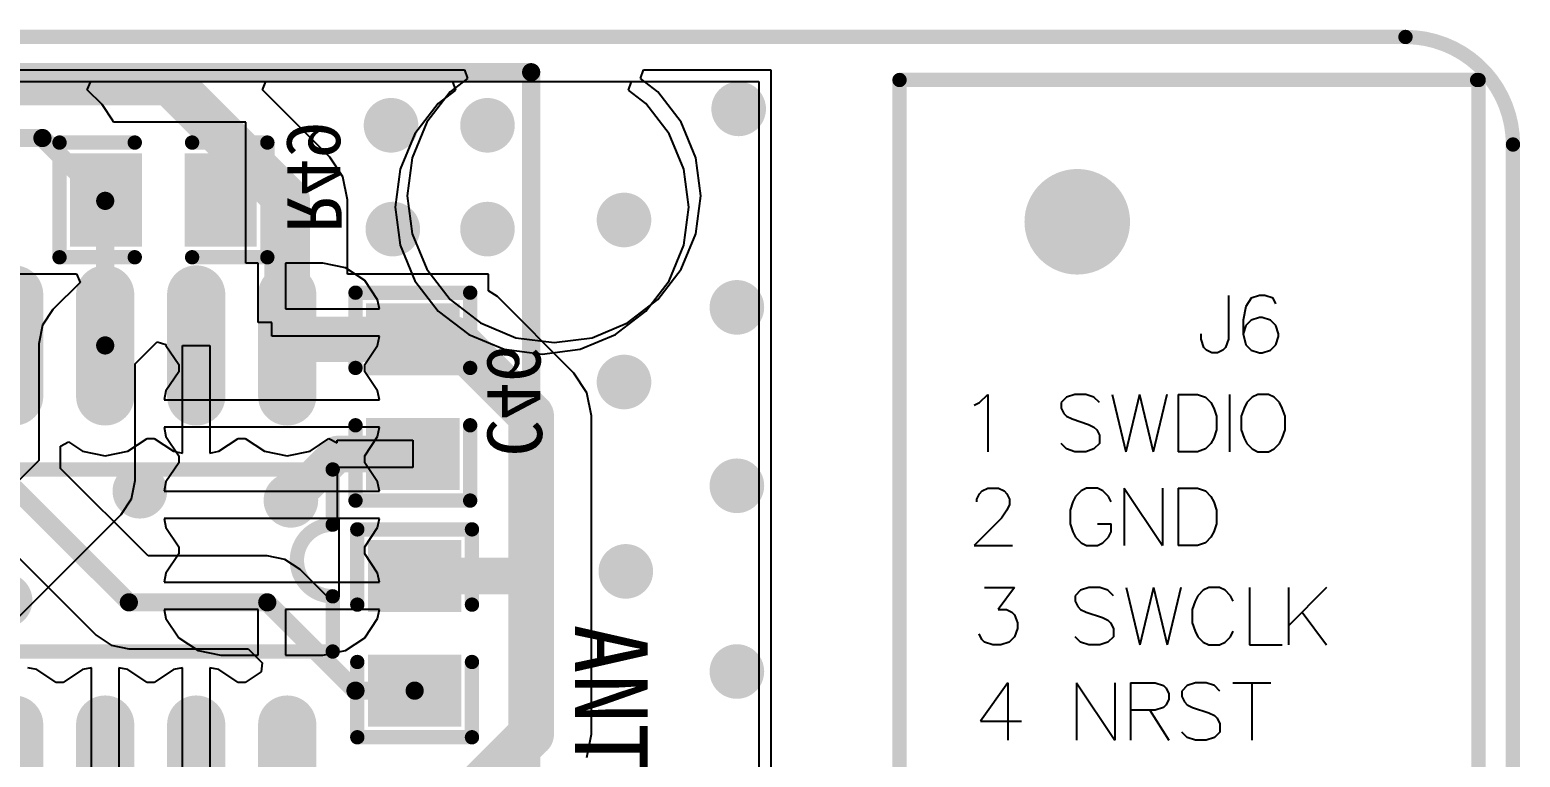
# Model space of a CAD drawing. Header units: millimetres. Extents: x 192 to 285.3, y 128.7 to 184.7.
# Drawn here: x 245.41 to 266.2, y 174.56 to 184.7 of the extents above; entities that cross this region are included whole.
import ezdxf

# ---------------------------------------------------------------- set-up
doc = ezdxf.new("R2010")
doc.units = ezdxf.units.MM
for name, color, linetype in [('BottomLayer', 5, 'Continuous'), ('BottomOverlay', 54, 'Continuous'), ('BottomPaste', 16, 'Continuous'), ('BottomSolder', 6, 'Continuous'), ('ConnectLayer', 7, 'Continuous'), ('KeepOutLayer', 6, 'Continuous'), ('MidLayer1', 16, 'Continuous'), ('MidLayer2', 76, 'Continuous'), ('MultiLayer', 9, 'Continuous'), ('TopLayer', 1, 'Continuous'), ('TopOverlay', 2, 'Continuous'), ('TopPaste', 8, 'Continuous'), ('TopSolder', 216, 'Continuous'), ('ViaHoleLayer', 16, 'Continuous')]:
    doc.layers.add(name, color=color, linetype=linetype)

# ---------------------------------------------------------------- blocks, each defined once
blk = doc.blocks.new('0603_B_138')
at = {"layer": 'BottomLayer'}
for points in [[(-1.2, -0.55), (-0.4, -0.55), (-1.2, 0.55), (-0.4, 0.55)], [(0.4, -0.55), (1.2, -0.55), (0.4, 0.55), (1.2, 0.55)]]:
    blk.add_solid(points, dxfattribs=at)
at = {"layer": 'BottomOverlay', "const_width": 0.2}
for points in [[(-0.4, 0.8), (-1.45, 0.8)], [(-1.45, -0.8), (-1.45, 0.8)], [(1.45, 0.8), (0.4, 0.8)], [(1.45, -0.8), (1.45, 0.8)], [(-0.4, -0.8), (-1.45, -0.8)], [(1.45, -0.8), (0.4, -0.8)]]:
    blk.add_lwpolyline(points, dxfattribs=at)
at = {"layer": 'BottomOverlay', "const_width": 0.1}
for points in [[(-1.5, 0.8, 1), (-1.4, 0.8, 1)], [(-1.5, 0.8, 1), (-1.4, 0.8, 1)], [(-0.45, 0.8, 1), (-0.35, 0.8, 1)], [(0.35, 0.8, 1), (0.45, 0.8, 1)], [(1.4, 0.8, 1), (1.5, 0.8, 1)], [(1.4, 0.8, 1), (1.5, 0.8, 1)], [(-1.5, -0.8, 1), (-1.4, -0.8, 1)], [(-1.5, -0.8, 1), (-1.4, -0.8, 1)], [(-0.45, -0.8, 1), (-0.35, -0.8, 1)], [(0.35, -0.8, 1), (0.45, -0.8, 1)], [(1.4, -0.8, 1), (1.5, -0.8, 1)], [(1.4, -0.8, 1), (1.5, -0.8, 1)]]:
    blk.add_lwpolyline(points, format="xyb", close=True, dxfattribs=at)
at = {"layer": 'BottomPaste'}
for points in [[(-1.2, -0.55), (-0.4, -0.55), (-1.2, 0.55), (-0.4, 0.55)], [(0.4, -0.55), (1.2, -0.55), (0.4, 0.55), (1.2, 0.55)]]:
    blk.add_solid(points, dxfattribs=at)
at = {"layer": 'BottomSolder'}
for points in [[(-1.302, -0.652), (-0.298, -0.652), (-1.302, 0.652), (-0.298, 0.652)], [(0.298, -0.652), (1.302, -0.652), (0.298, 0.652), (1.302, 0.652)]]:
    blk.add_solid(points, dxfattribs=at)
blk = doc.blocks.new('0603_B_144')
at = {"layer": 'BottomLayer'}
for points in [[(-1.2, -0.55), (-0.4, -0.55), (-1.2, 0.55), (-0.4, 0.55)], [(0.4, -0.55), (1.2, -0.55), (0.4, 0.55), (1.2, 0.55)]]:
    blk.add_solid(points, dxfattribs=at)
at = {"layer": 'BottomOverlay', "const_width": 0.2}
for points in [[(-0.4, 0.8), (-1.45, 0.8)], [(-1.45, 0.8), (-1.45, -0.8)], [(1.45, 0.8), (0.4, 0.8)], [(1.45, 0.8), (1.45, -0.8)], [(-0.4, -0.8), (-1.45, -0.8)], [(1.45, -0.8), (0.4, -0.8)]]:
    blk.add_lwpolyline(points, dxfattribs=at)
at = {"layer": 'BottomOverlay', "const_width": 0.1}
for points in [[(-1.5, 0.8, 1), (-1.4, 0.8, 1)], [(-1.5, 0.8, 1), (-1.4, 0.8, 1)], [(-0.45, 0.8, 1), (-0.35, 0.8, 1)], [(0.35, 0.8, 1), (0.45, 0.8, 1)], [(1.4, 0.8, 1), (1.5, 0.8, 1)], [(1.4, 0.8, 1), (1.5, 0.8, 1)], [(-1.5, -0.8, 1), (-1.4, -0.8, 1)], [(-1.5, -0.8, 1), (-1.4, -0.8, 1)], [(-0.45, -0.8, 1), (-0.35, -0.8, 1)], [(0.35, -0.8, 1), (0.45, -0.8, 1)], [(1.4, -0.8, 1), (1.5, -0.8, 1)], [(1.4, -0.8, 1), (1.5, -0.8, 1)]]:
    blk.add_lwpolyline(points, format="xyb", close=True, dxfattribs=at)
at = {"layer": 'BottomPaste'}
for points in [[(-1.2, -0.55), (-0.4, -0.55), (-1.2, 0.55), (-0.4, 0.55)], [(0.4, -0.55), (1.2, -0.55), (0.4, 0.55), (1.2, 0.55)]]:
    blk.add_solid(points, dxfattribs=at)
at = {"layer": 'BottomSolder'}
for points in [[(-1.302, -0.652), (-0.298, -0.652), (-1.302, 0.652), (-0.298, 0.652)], [(0.298, -0.652), (1.302, -0.652), (0.298, 0.652), (1.302, 0.652)]]:
    blk.add_solid(points, dxfattribs=at)
blk = doc.blocks.new('0603_B_145')
at = {"layer": 'BottomLayer'}
for points in [[(-1.2, -0.55), (-0.4, -0.55), (-1.2, 0.55), (-0.4, 0.55)], [(0.4, -0.55), (1.2, -0.55), (0.4, 0.55), (1.2, 0.55)]]:
    blk.add_solid(points, dxfattribs=at)
at = {"layer": 'BottomOverlay', "const_width": 0.2}
for points in [[(-0.4, 0.8), (-1.45, 0.8)], [(-1.45, -0.8), (-1.45, 0.8)], [(1.45, 0.8), (0.4, 0.8)], [(1.45, -0.8), (1.45, 0.8)], [(-0.4, -0.8), (-1.45, -0.8)], [(1.45, -0.8), (0.4, -0.8)]]:
    blk.add_lwpolyline(points, dxfattribs=at)
at = {"layer": 'BottomOverlay', "const_width": 0.1}
for points in [[(-1.5, 0.8, 1), (-1.4, 0.8, 1)], [(-1.5, 0.8, 1), (-1.4, 0.8, 1)], [(-0.45, 0.8, 1), (-0.35, 0.8, 1)], [(0.35, 0.8, 1), (0.45, 0.8, 1)], [(1.4, 0.8, 1), (1.5, 0.8, 1)], [(1.4, 0.8, 1), (1.5, 0.8, 1)], [(-1.5, -0.8, 1), (-1.4, -0.8, 1)], [(-1.5, -0.8, 1), (-1.4, -0.8, 1)], [(-0.45, -0.8, 1), (-0.35, -0.8, 1)], [(0.35, -0.8, 1), (0.45, -0.8, 1)], [(1.4, -0.8, 1), (1.5, -0.8, 1)], [(1.4, -0.8, 1), (1.5, -0.8, 1)]]:
    blk.add_lwpolyline(points, format="xyb", close=True, dxfattribs=at)
at = {"layer": 'BottomPaste'}
for points in [[(-1.2, -0.55), (-0.4, -0.55), (-1.2, 0.55), (-0.4, 0.55)], [(0.4, -0.55), (1.2, -0.55), (0.4, 0.55), (1.2, 0.55)]]:
    blk.add_solid(points, dxfattribs=at)
at = {"layer": 'BottomSolder'}
for points in [[(-1.302, -0.652), (-0.298, -0.652), (-1.302, 0.652), (-0.298, 0.652)], [(0.298, -0.652), (1.302, -0.652), (0.298, 0.652), (1.302, 0.652)]]:
    blk.add_solid(points, dxfattribs=at)
blk = doc.blocks.new('SO_8_B_147')
at = {"layer": 'BottomLayer', "const_width": 0.61}
for points in [[(-2.289, 1.905), (-3.711, 1.905)], [(3.711, 1.905), (2.289, 1.905)], [(-2.289, 0.635), (-3.711, 0.635)], [(3.711, 0.635), (2.289, 0.635)], [(-2.289, -0.635), (-3.711, -0.635)], [(3.711, -0.635), (2.289, -0.635)], [(-2.289, -1.905), (-3.711, -1.905)], [(3.711, -1.905), (2.289, -1.905)]]:
    blk.add_lwpolyline(points, dxfattribs=at)
at = {"layer": 'BottomLayer', "const_width": 0.305}
for points in [[(-3.864, 1.905, 1), (-3.559, 1.905, 1)], [(-2.441, 1.905, 1), (-2.136, 1.905, 1)], [(2.136, 1.905, 1), (2.441, 1.905, 1)], [(3.559, 1.905, 1), (3.864, 1.905, 1)], [(-3.864, 0.635, 1), (-3.559, 0.635, 1)], [(-2.441, 0.635, 1), (-2.136, 0.635, 1)], [(2.136, 0.635, 1), (2.441, 0.635, 1)], [(3.559, 0.635, 1), (3.864, 0.635, 1)], [(-3.864, -0.635, 1), (-3.559, -0.635, 1)], [(-2.441, -0.635, 1), (-2.136, -0.635, 1)], [(2.136, -0.635, 1), (2.441, -0.635, 1)], [(3.559, -0.635, 1), (3.864, -0.635, 1)], [(-3.864, -1.905, 1), (-3.559, -1.905, 1)], [(-2.441, -1.905, 1), (-2.136, -1.905, 1)], [(2.136, -1.905, 1), (2.441, -1.905, 1)], [(3.559, -1.905, 1), (3.864, -1.905, 1)]]:
    blk.add_lwpolyline(points, format="xyb", close=True, dxfattribs=at)
at = {"layer": 'BottomOverlay', "const_width": 0.2}
for points in [[(-1.27, 2.54), (1.27, 2.54)], [(-1.27, 2.54), (-1.27, -2.54)], [(1.27, 2.54), (1.27, -2.54)], [(-1.27, -2.54), (-0.5, -2.54)], [(0.5, -2.54), (1.27, -2.54)]]:
    blk.add_lwpolyline(points, dxfattribs=at)
at = {"layer": 'BottomOverlay', "const_width": 0.1}
for points in [[(-1.32, 2.54, 1), (-1.22, 2.54, 1)], [(-1.32, 2.54, 1), (-1.22, 2.54, 1)], [(1.22, 2.54, 1), (1.32, 2.54, 1)], [(1.22, 2.54, 1), (1.32, 2.54, 1)], [(-1.32, -2.54, 1), (-1.22, -2.54, 1)], [(-1.32, -2.54, 1), (-1.22, -2.54, 1)], [(-0.55, -2.54, 1), (-0.45, -2.54, 1)], [(-0.55, -2.54, 1), (-0.45, -2.54, 1)], [(0.45, -2.54, 1), (0.55, -2.54, 1)], [(0.45, -2.54, 1), (0.55, -2.54, 1)], [(1.22, -2.54, 1), (1.32, -2.54, 1)], [(1.22, -2.54, 1), (1.32, -2.54, 1)]]:
    blk.add_lwpolyline(points, format="xyb", close=True, dxfattribs=at)
at = {"layer": 'BottomOverlay', "const_width": 0.2}
blk.add_lwpolyline([(-0.5, -2.54, -1), (0.5, -2.54)], format="xyb", dxfattribs=at)
at = {"layer": 'BottomPaste', "const_width": 0.61}
for points in [[(-2.289, 1.905), (-3.711, 1.905)], [(3.711, 1.905), (2.289, 1.905)], [(-2.289, 0.635), (-3.711, 0.635)], [(3.711, 0.635), (2.289, 0.635)], [(-2.289, -0.635), (-3.711, -0.635)], [(3.711, -0.635), (2.289, -0.635)], [(-2.289, -1.905), (-3.711, -1.905)], [(3.711, -1.905), (2.289, -1.905)]]:
    blk.add_lwpolyline(points, dxfattribs=at)
at = {"layer": 'BottomPaste', "const_width": 0.305}
for points in [[(-3.864, 1.905, 1), (-3.559, 1.905, 1)], [(-2.441, 1.905, 1), (-2.136, 1.905, 1)], [(2.136, 1.905, 1), (2.441, 1.905, 1)], [(3.559, 1.905, 1), (3.864, 1.905, 1)], [(-3.864, 0.635, 1), (-3.559, 0.635, 1)], [(-2.441, 0.635, 1), (-2.136, 0.635, 1)], [(2.136, 0.635, 1), (2.441, 0.635, 1)], [(3.559, 0.635, 1), (3.864, 0.635, 1)], [(-3.864, -0.635, 1), (-3.559, -0.635, 1)], [(-2.441, -0.635, 1), (-2.136, -0.635, 1)], [(2.136, -0.635, 1), (2.441, -0.635, 1)], [(3.559, -0.635, 1), (3.864, -0.635, 1)], [(-3.864, -1.905, 1), (-3.559, -1.905, 1)], [(-2.441, -1.905, 1), (-2.136, -1.905, 1)], [(2.136, -1.905, 1), (2.441, -1.905, 1)], [(3.559, -1.905, 1), (3.864, -1.905, 1)]]:
    blk.add_lwpolyline(points, format="xyb", close=True, dxfattribs=at)
at = {"layer": 'BottomSolder', "const_width": 0.813}
for points in [[(-2.289, 1.905), (-3.711, 1.905)], [(3.711, 1.905), (2.289, 1.905)], [(-2.289, 0.635), (-3.711, 0.635)], [(3.711, 0.635), (2.289, 0.635)], [(-2.289, -0.635), (-3.711, -0.635)], [(3.711, -0.635), (2.289, -0.635)], [(-2.289, -1.905), (-3.711, -1.905)], [(3.711, -1.905), (2.289, -1.905)]]:
    blk.add_lwpolyline(points, dxfattribs=at)
at = {"layer": 'BottomSolder', "const_width": 0.406}
for points in [[(-3.914, 1.905, 1), (-3.508, 1.905, 1)], [(-2.492, 1.905, 1), (-2.086, 1.905, 1)], [(2.086, 1.905, 1), (2.492, 1.905, 1)], [(3.508, 1.905, 1), (3.914, 1.905, 1)], [(-3.914, 0.635, 1), (-3.508, 0.635, 1)], [(-2.492, 0.635, 1), (-2.086, 0.635, 1)], [(2.086, 0.635, 1), (2.492, 0.635, 1)], [(3.508, 0.635, 1), (3.914, 0.635, 1)], [(-3.914, -0.635, 1), (-3.508, -0.635, 1)], [(-2.492, -0.635, 1), (-2.086, -0.635, 1)], [(2.086, -0.635, 1), (2.492, -0.635, 1)], [(3.508, -0.635, 1), (3.914, -0.635, 1)], [(-3.914, -1.905, 1), (-3.508, -1.905, 1)], [(-2.492, -1.905, 1), (-2.086, -1.905, 1)], [(2.086, -1.905, 1), (2.492, -1.905, 1)], [(3.508, -1.905, 1), (3.914, -1.905, 1)]]:
    blk.add_lwpolyline(points, format="xyb", close=True, dxfattribs=at)
blk = doc.blocks.new('GPS_ANT_25_25_166')
at = {"layer": 'TopOverlay', "const_width": 0.254}
for points in [[(-12.5, -15.5), (-12.5, 9.5)], [(12.5, 9.5), (-12.5, 9.5)]]:
    blk.add_lwpolyline(points, dxfattribs=at)
at = {"layer": 'TopOverlay', "const_width": 0.127}
blk.add_lwpolyline([(-12.564, 9.5, 1), (-12.437, 9.5, 1)], format="xyb", close=True, dxfattribs=at)
blk.add_lwpolyline([(-12.564, 9.5, 1), (-12.437, 9.5, 1)], format="xyb", close=True, dxfattribs=at)

msp = doc.modelspace()

# ---------------------------------------------------------------- linework, layer by layer
at = {"layer": 'BottomLayer'}
for p, q in [((248.654, 183.866), (248.702, 183.983)), ((249.595, 182.925), (248.654, 183.866)), ((248.702, 183.983), (255.578, 183.983)), ((255.578, 183.983), (255.578, 155.759)), ((249.777, 182.652), (249.595, 182.925)), ((249.841, 182.33), (249.777, 182.652)), ((249.841, 181.294), (249.841, 182.33)), ((251.81, 181.294), (249.841, 181.294)), ((251.81, 181.063), (251.81, 181.294)), ((251.931, 180.982), (251.81, 181.063)), ((252.999, 179.914), (251.931, 180.982)), ((247.539, 178.798), (247.539, 180.301)), ((247.539, 180.301), (247.92, 180.301)), ((247.92, 180.301), (247.92, 178.798)), ((253.181, 179.641), (252.999, 179.914)), ((253.245, 179.319), (253.181, 179.641)), ((253.245, 174.875), (253.245, 179.319)), ((245.837, 178.893), (245.949, 178.953)), ((245.837, 178.585), (245.837, 178.893)), ((245.949, 178.953), (246.142, 178.824)), ((246.777, 178.824), (247.045, 179.003)), ((247.045, 179.003), (247.143, 179.003)), ((247.143, 179.003), (247.412, 178.824)), ((248.047, 178.824), (248.315, 179.003)), ((248.315, 179.003), (248.413, 179.003)), ((248.413, 179.003), (248.682, 178.824)), ((249.317, 178.824), (249.582, 179.001)), ((249.582, 179.001), (249.694, 178.941)), ((249.694, 178.941), (249.694, 178.977)), ((249.694, 178.977), (250.752, 178.977)), ((250.752, 178.977), (250.752, 178.596)), ((246.142, 178.824), (246.459, 178.76)), ((246.459, 178.76), (246.777, 178.824)), ((247.412, 178.824), (247.539, 178.798)), ((247.92, 178.798), (248.047, 178.824)), ((248.682, 178.824), (248.999, 178.76)), ((248.999, 178.76), (249.317, 178.824)), ((247.058, 177.364), (245.837, 178.585)), ((250.752, 178.596), (249.694, 178.596)), ((249.694, 178.596), (249.694, 177.878)), ((244.732, 177.859), (246.332, 176.258)), ((249.694, 177.878), (249.719, 177.878)), ((249.719, 177.878), (249.719, 176.798)), ((248.72, 177.364), (247.058, 177.364)), ((248.968, 177.314), (248.72, 177.364)), ((249.178, 177.174), (248.968, 177.314)), ((249.602, 176.75), (249.178, 177.174)), ((249.719, 176.798), (249.602, 176.75)), ((246.332, 176.258), (246.542, 176.118)), ((246.542, 176.118), (246.79, 176.069)), ((246.79, 176.069), (248.452, 176.069)), ((248.452, 176.069), (248.648, 175.872)), ((245.507, 175.777), (245.38, 175.802)), ((245.775, 175.598), (245.507, 175.777)), ((246.142, 175.777), (245.873, 175.598)), ((246.269, 175.802), (246.142, 175.777)), ((246.269, 174.3), (246.269, 175.802)), ((246.777, 175.777), (246.65, 175.802)), ((246.65, 175.802), (246.65, 174.3)), ((247.045, 175.598), (246.777, 175.777)), ((247.412, 175.777), (247.143, 175.598)), ((247.539, 175.802), (247.412, 175.777)), ((247.539, 174.3), (247.539, 175.802)), ((248.047, 175.777), (247.92, 175.802)), ((247.92, 175.802), (247.92, 174.3)), ((248.315, 175.598), (248.047, 175.777)), ((248.636, 175.746), (248.413, 175.598)), ((248.648, 175.872), (248.636, 175.746)), ((245.873, 175.598), (245.775, 175.598)), ((247.143, 175.598), (247.045, 175.598)), ((248.413, 175.598), (248.315, 175.598)), ((253.181, 174.553), (253.245, 174.875))]:
    msp.add_line(p, q, dxfattribs=at)
for points, const_width in [([(227.16, 183.904), (247.425, 183.904)], 0.508), ([(247.425, 183.904), (248.999, 182.33)], 0.635), ([(244.834, 183.193), (245.583, 183.193)], 0.254), ([(245.583, 183.193), (246.459, 182.317)], 0.254), ([(248.999, 180.3), (248.999, 182.33)], 0.635), ([(246.459, 180.3), (246.459, 182.317)], 0.254), ([(249.085, 180.386), (250.752, 180.386)], 0.635), ([(250.752, 180.386), (251.336, 180.386)], 0.635), ([(251.336, 180.386), (252.403, 179.319)], 0.635), ([(252.403, 174.875), (252.403, 179.319)], 0.635), ([(249.05, 178.139), (249.698, 178.786)], 0.508), ([(249.698, 178.786), (250.752, 178.786)], 0.508), ([(245.189, 178.316), (246.79, 176.716)], 0.254), ([(250.777, 177.084), (252.391, 177.084)], 0.508), ([(246.79, 176.716), (248.72, 176.716)], 0.254), ([(248.72, 176.716), (249.952, 175.484)], 0.254), ([(249.952, 175.484), (250.777, 175.484)], 0.254), ([(249.416, 171.888), (252.403, 174.875)], 0.635)]:
    msp.add_lwpolyline(points, dxfattribs=dict(at, const_width=const_width))
for points, const_width in [([(247.266, 183.904, 1), (247.583, 183.904, 1)], 0.318), ([(247.298, 183.904, 1), (247.552, 183.904, 1)], 0.254), ([(255.108, 183.6, 1), (255.489, 183.6, 1)], 0.381), ([(250.257, 183.371, 1), (250.638, 183.371, 1)], 0.381), ([(251.603, 183.371, 1), (251.984, 183.371, 1)], 0.381), ([(245.52, 183.193, 1), (245.647, 183.193, 1)], 0.127), ([(245.52, 183.193, 1), (245.647, 183.193, 1)], 0.127), ([(248.841, 182.33, 1), (249.158, 182.33, 1)], 0.318), ([(248.841, 182.33, 1), (249.158, 182.33, 1)], 0.318), ([(259.706, 182.025, 1), (260.341, 182.025, 1)], 0.635), ([(246.396, 182.317, 1), (246.523, 182.317, 1)], 0.127), ([(246.396, 182.317, 1), (246.523, 182.317, 1)], 0.127), ([(253.508, 182.05, 1), (253.889, 182.05, 1)], 0.381), ([(250.282, 181.923, 1), (250.663, 181.923, 1)], 0.381), ([(251.603, 181.923, 1), (251.984, 181.923, 1)], 0.381), ([(255.083, 180.831, 1), (255.464, 180.831, 1)], 0.381), ([(248.841, 180.3, 1), (249.158, 180.3, 1)], 0.318), ([(248.927, 180.386, 1), (249.244, 180.386, 1)], 0.318), ([(250.593, 180.386, 1), (250.911, 180.386, 1)], 0.318), ([(250.593, 180.386, 1), (250.911, 180.386, 1)], 0.318), ([(251.177, 180.386, 1), (251.495, 180.386, 1)], 0.318), ([(251.177, 180.386, 1), (251.495, 180.386, 1)], 0.318), ([(246.396, 180.3, 1), (246.523, 180.3, 1)], 0.127), ([(253.508, 179.79, 1), (253.889, 179.79, 1)], 0.381), ([(252.245, 179.319, 1), (252.562, 179.319, 1)], 0.318), ([(252.245, 179.319, 1), (252.562, 179.319, 1)], 0.318), ([(249.571, 178.786, 1), (249.825, 178.786, 1)], 0.254), ([(249.571, 178.786, 1), (249.825, 178.786, 1)], 0.254), ([(250.625, 178.786, 1), (250.879, 178.786, 1)], 0.254), ([(246.752, 178.266, 1), (247.133, 178.266, 1)], 0.381), ([(255.083, 178.342, 1), (255.464, 178.342, 1)], 0.381), ([(248.86, 178.139, 1), (249.241, 178.139, 1)], 0.381), ([(248.923, 178.139, 1), (249.177, 178.139, 1)], 0.254), ([(253.533, 177.148, 1), (253.914, 177.148, 1)], 0.381), ([(250.65, 177.084, 1), (250.904, 177.084, 1)], 0.254), ([(252.264, 177.084, 1), (252.518, 177.084, 1)], 0.254), ([(244.872, 176.742, 1), (245.253, 176.742, 1)], 0.381), ([(246.726, 176.716, 1), (246.853, 176.716, 1)], 0.127), ([(246.726, 176.716, 1), (246.853, 176.716, 1)], 0.127), ([(248.657, 176.716, 1), (248.784, 176.716, 1)], 0.127), ([(248.657, 176.716, 1), (248.784, 176.716, 1)], 0.127), ([(255.083, 175.751, 1), (255.464, 175.751, 1)], 0.381), ([(249.888, 175.484, 1), (250.015, 175.484, 1)], 0.127), ([(249.888, 175.484, 1), (250.015, 175.484, 1)], 0.127), ([(250.714, 175.484, 1), (250.841, 175.484, 1)], 0.127), ([(252.245, 174.875, 1), (252.562, 174.875, 1)], 0.318), ([(252.245, 174.875, 1), (252.562, 174.875, 1)], 0.318)]:
    msp.add_lwpolyline(points, format="xyb", close=True, dxfattribs=dict(at, const_width=const_width))
at = {"layer": 'BottomPaste', "const_width": 0.635}
msp.add_lwpolyline([(259.706, 182.025, 1), (260.341, 182.025, 1)], format="xyb", close=True, dxfattribs=at)
at = {"layer": 'BottomSolder', "const_width": 0.737}
msp.add_lwpolyline([(259.655, 182.025, 1), (260.391, 182.025, 1)], format="xyb", close=True, dxfattribs=at)
at = {"layer": 'ConnectLayer'}
for p, q in [((223.941, 184.143), (251.474, 184.143)), ((251.474, 184.143), (251.515, 184.023)), ((253.929, 184.023), (253.97, 184.143)), ((253.97, 184.143), (255.745, 184.143)), ((255.745, 184.143), (255.745, 135.383)), ((223.775, 183.983), (255.578, 183.983)), ((246.21, 183.866), (246.258, 183.983)), ((246.417, 183.659), (246.21, 183.866)), ((246.258, 183.983), (251.307, 183.983)), ((251.273, 183.837), (250.947, 183.413)), ((251.348, 183.863), (251.106, 183.677)), ((251.515, 184.023), (251.273, 183.837)), ((251.307, 183.983), (251.348, 183.863)), ((253.763, 183.863), (253.804, 183.983)), ((254.005, 183.677), (253.763, 183.863)), ((253.804, 183.983), (255.578, 183.983)), ((254.171, 183.837), (253.929, 184.023)), ((254.497, 183.413), (254.171, 183.837)), ((255.578, 183.983), (255.578, 135.223)), ((255.578, 183.983), (255.578, 155.759)), ((246.571, 183.428), (246.417, 183.659)), ((251.106, 183.677), (250.78, 183.253)), ((254.33, 183.253), (254.005, 183.677)), ((246.574, 183.413), (246.571, 183.428)), ((248.421, 183.413), (246.574, 183.413)), ((248.421, 181.447), (248.421, 183.413)), ((250.78, 183.253), (250.576, 182.758)), ((250.947, 183.413), (250.742, 182.919)), ((254.535, 182.758), (254.33, 183.253)), ((254.702, 182.919), (254.497, 183.413)), ((250.742, 182.919), (250.672, 182.388)), ((254.771, 182.388), (254.702, 182.919)), ((250.576, 182.758), (250.506, 182.228)), ((254.605, 182.228), (254.535, 182.758)), ((250.672, 182.388), (250.742, 181.858)), ((254.702, 181.858), (254.771, 182.388)), ((250.506, 182.228), (250.576, 181.698)), ((254.535, 181.698), (254.605, 182.228)), ((250.742, 181.858), (250.947, 181.363)), ((254.497, 181.363), (254.702, 181.858)), ((250.576, 181.698), (250.78, 181.203)), ((254.33, 181.203), (254.535, 181.698)), ((248.593, 181.447), (248.421, 181.447)), ((248.593, 180.618), (248.593, 181.447)), ((249.495, 181.447), (248.974, 181.447)), ((248.974, 181.447), (248.974, 180.809)), ((249.812, 181.384), (249.495, 181.447)), ((250.081, 181.204), (249.812, 181.384)), ((250.947, 181.363), (251.273, 180.939)), ((254.171, 180.939), (254.497, 181.363)), ((244.529, 181.297), (246.061, 181.297)), ((246.11, 181.18), (245.729, 180.799)), ((246.061, 181.297), (246.11, 181.18)), ((250.26, 180.935), (250.081, 181.204)), ((250.78, 181.203), (251.106, 180.779)), ((254.005, 180.779), (254.33, 181.203)), ((250.285, 180.809), (250.26, 180.935)), ((251.273, 180.939), (251.697, 180.613)), ((253.747, 180.613), (254.171, 180.939)), ((245.729, 180.799), (245.583, 180.581)), ((248.974, 180.809), (250.285, 180.809)), ((251.106, 180.779), (251.531, 180.453)), ((253.58, 180.453), (254.005, 180.779)), ((245.583, 180.581), (245.532, 180.323)), ((248.783, 180.618), (248.593, 180.618)), ((248.783, 180.428), (248.783, 180.618)), ((251.697, 180.613), (252.191, 180.408)), ((253.252, 180.408), (253.747, 180.613)), ((245.532, 180.323), (245.532, 178.697)), ((246.879, 180.044), (247.183, 180.348)), ((247.183, 180.348), (247.304, 180.311)), ((247.304, 180.311), (247.307, 180.301)), ((250.285, 180.428), (248.783, 180.428)), ((250.26, 180.301), (250.285, 180.428)), ((251.531, 180.453), (252.025, 180.248)), ((252.191, 180.408), (252.722, 180.339)), ((252.722, 180.339), (253.252, 180.408)), ((253.086, 180.248), (253.58, 180.453)), ((247.307, 180.301), (247.486, 180.032)), ((250.081, 180.032), (250.26, 180.301)), ((252.025, 180.248), (252.555, 180.178)), ((252.555, 180.178), (253.086, 180.248)), ((246.879, 178.418), (246.879, 180.044)), ((247.486, 179.934), (247.307, 179.665)), ((247.486, 180.032), (247.486, 179.934)), ((250.081, 179.934), (250.081, 180.032)), ((250.26, 179.665), (250.081, 179.934)), ((247.307, 179.665), (247.281, 179.539)), ((247.281, 179.539), (250.285, 179.539)), ((250.285, 179.539), (250.26, 179.665)), ((250.285, 179.158), (247.281, 179.158)), ((247.281, 179.158), (247.307, 179.031)), ((250.26, 179.031), (250.285, 179.158)), ((247.307, 179.031), (247.486, 178.762)), ((250.081, 178.762), (250.26, 179.031)), ((245.532, 178.697), (244.321, 177.486)), ((247.486, 178.664), (247.307, 178.395)), ((247.486, 178.762), (247.486, 178.664)), ((250.081, 178.664), (250.081, 178.762)), ((250.26, 178.395), (250.081, 178.664)), ((246.827, 178.16), (246.879, 178.418)), ((246.879, 178.418), (246.879, 178.418)), ((246.879, 178.418), (246.879, 178.418)), ((246.879, 178.418), (246.879, 178.418)), ((247.307, 178.395), (247.281, 178.269)), ((247.281, 178.269), (250.285, 178.269)), ((250.285, 178.269), (250.26, 178.395)), ((246.682, 177.942), (246.827, 178.16)), ((245.072, 176.332), (246.682, 177.942)), ((250.285, 177.888), (247.281, 177.888)), ((247.281, 177.888), (247.307, 177.761)), ((250.26, 177.761), (250.285, 177.888)), ((247.307, 177.761), (247.486, 177.492)), ((250.081, 177.492), (250.26, 177.761)), ((247.486, 177.394), (247.307, 177.125)), ((247.486, 177.492), (247.486, 177.394)), ((250.081, 177.394), (250.081, 177.492)), ((250.26, 177.125), (250.081, 177.394)), ((247.307, 177.125), (247.281, 176.999)), ((247.281, 176.999), (250.285, 176.999)), ((250.285, 176.999), (250.26, 177.125)), ((248.593, 176.618), (247.281, 176.618)), ((247.281, 176.618), (247.307, 176.491)), ((248.593, 175.979), (248.593, 176.618)), ((250.285, 176.618), (248.974, 176.618)), ((248.974, 176.618), (248.974, 175.979)), ((250.26, 176.491), (250.285, 176.618)), ((247.307, 176.491), (247.486, 176.222)), ((250.081, 176.222), (250.26, 176.491)), ((247.486, 176.222), (247.755, 176.042)), ((249.812, 176.042), (250.081, 176.222)), ((247.755, 176.042), (248.072, 175.979)), ((248.072, 175.979), (248.593, 175.979)), ((248.974, 175.979), (249.495, 175.979)), ((249.495, 175.979), (249.812, 176.042))]:
    msp.add_line(p, q, dxfattribs=at)
at = {"layer": 'KeepOutLayer', "const_width": 0.2}
for points in [[(193.603, 184.603), (264.603, 184.603)], [(266.103, 136.103), (266.103, 183.103)]]:
    msp.add_lwpolyline(points, dxfattribs=at)
at = {"layer": 'KeepOutLayer', "const_width": 0.1}
for points in [[(264.553, 184.603, 1), (264.653, 184.603, 1)], [(264.553, 184.603, 1), (264.653, 184.603, 1)], [(266.053, 183.103, 1), (266.153, 183.103, 1)], [(266.053, 183.103, 1), (266.153, 183.103, 1)]]:
    msp.add_lwpolyline(points, format="xyb", close=True, dxfattribs=at)
at = {"layer": 'KeepOutLayer', "const_width": 0.2}
msp.add_lwpolyline([(264.603, 184.603, -0.414214), (266.103, 183.103)], format="xyb", dxfattribs=at)
at = {"layer": 'MidLayer1'}
for p, q in [((223.775, 183.983), (255.578, 183.983)), ((255.578, 183.983), (255.578, 135.223))]:
    msp.add_line(p, q, dxfattribs=at)
at = {"layer": 'MidLayer1', "const_width": 0.381}
for points in [[(255.108, 183.6, 1), (255.489, 183.6, 1)], [(250.257, 183.371, 1), (250.638, 183.371, 1)], [(251.603, 183.371, 1), (251.984, 183.371, 1)], [(253.508, 182.05, 1), (253.889, 182.05, 1)], [(250.282, 181.923, 1), (250.663, 181.923, 1)], [(251.603, 181.923, 1), (251.984, 181.923, 1)], [(255.083, 180.831, 1), (255.464, 180.831, 1)], [(253.508, 179.79, 1), (253.889, 179.79, 1)], [(246.752, 178.266, 1), (247.133, 178.266, 1)], [(255.083, 178.342, 1), (255.464, 178.342, 1)], [(248.86, 178.139, 1), (249.241, 178.139, 1)], [(253.533, 177.148, 1), (253.914, 177.148, 1)], [(244.872, 176.742, 1), (245.253, 176.742, 1)], [(255.083, 175.751, 1), (255.464, 175.751, 1)]]:
    msp.add_lwpolyline(points, format="xyb", close=True, dxfattribs=at)
at = {"layer": 'MidLayer2'}
for p, q in [((223.775, 183.983), (255.578, 183.983)), ((255.578, 183.983), (255.578, 135.223))]:
    msp.add_line(p, q, dxfattribs=at)
at = {"layer": 'MidLayer2', "const_width": 0.381}
for points in [[(255.108, 183.6, 1), (255.489, 183.6, 1)], [(250.257, 183.371, 1), (250.638, 183.371, 1)], [(251.603, 183.371, 1), (251.984, 183.371, 1)], [(253.508, 182.05, 1), (253.889, 182.05, 1)], [(250.282, 181.923, 1), (250.663, 181.923, 1)], [(251.603, 181.923, 1), (251.984, 181.923, 1)], [(255.083, 180.831, 1), (255.464, 180.831, 1)], [(253.508, 179.79, 1), (253.889, 179.79, 1)], [(246.752, 178.266, 1), (247.133, 178.266, 1)], [(255.083, 178.342, 1), (255.464, 178.342, 1)], [(248.86, 178.139, 1), (249.241, 178.139, 1)], [(253.533, 177.148, 1), (253.914, 177.148, 1)], [(244.872, 176.742, 1), (245.253, 176.742, 1)], [(255.083, 175.751, 1), (255.464, 175.751, 1)]]:
    msp.add_lwpolyline(points, format="xyb", close=True, dxfattribs=at)
at = {"layer": 'MultiLayer', "const_width": 0.381}
for points in [[(255.108, 183.6, 1), (255.489, 183.6, 1)], [(250.257, 183.371, 1), (250.638, 183.371, 1)], [(251.603, 183.371, 1), (251.984, 183.371, 1)], [(253.508, 182.05, 1), (253.889, 182.05, 1)], [(250.282, 181.923, 1), (250.663, 181.923, 1)], [(251.603, 181.923, 1), (251.984, 181.923, 1)], [(255.083, 180.831, 1), (255.464, 180.831, 1)], [(253.508, 179.79, 1), (253.889, 179.79, 1)], [(246.752, 178.266, 1), (247.133, 178.266, 1)], [(255.083, 178.342, 1), (255.464, 178.342, 1)], [(248.86, 178.139, 1), (249.241, 178.139, 1)], [(253.533, 177.148, 1), (253.914, 177.148, 1)], [(244.872, 176.742, 1), (245.253, 176.742, 1)], [(255.083, 175.751, 1), (255.464, 175.751, 1)]]:
    msp.add_lwpolyline(points, format="xyb", close=True, dxfattribs=at)
at = {"layer": 'TopLayer'}
for p, q in [((223.775, 183.983), (255.578, 183.983)), ((255.578, 183.983), (255.578, 135.223))]:
    msp.add_line(p, q, dxfattribs=at)
for points, const_width in [([(255.108, 183.6, 1), (255.489, 183.6, 1)], 0.381), ([(250.257, 183.371, 1), (250.638, 183.371, 1)], 0.381), ([(251.603, 183.371, 1), (251.984, 183.371, 1)], 0.381), ([(259.706, 182.025, 1), (260.341, 182.025, 1)], 0.635), ([(253.508, 182.05, 1), (253.889, 182.05, 1)], 0.381), ([(250.282, 181.923, 1), (250.663, 181.923, 1)], 0.381), ([(251.603, 181.923, 1), (251.984, 181.923, 1)], 0.381), ([(255.083, 180.831, 1), (255.464, 180.831, 1)], 0.381), ([(253.508, 179.79, 1), (253.889, 179.79, 1)], 0.381), ([(246.752, 178.266, 1), (247.133, 178.266, 1)], 0.381), ([(255.083, 178.342, 1), (255.464, 178.342, 1)], 0.381), ([(248.86, 178.139, 1), (249.241, 178.139, 1)], 0.381), ([(253.533, 177.148, 1), (253.914, 177.148, 1)], 0.381), ([(244.872, 176.742, 1), (245.253, 176.742, 1)], 0.381), ([(255.083, 175.751, 1), (255.464, 175.751, 1)], 0.381)]:
    msp.add_lwpolyline(points, format="xyb", close=True, dxfattribs=dict(at, const_width=const_width))
at = {"layer": 'TopOverlay'}
for p, q in [((262.131, 180.996), (262.131, 180.386)), ((262.451, 180.958), (262.375, 180.843)), ((262.565, 180.996), (262.451, 180.958)), ((262.641, 180.996), (262.565, 180.996)), ((262.756, 180.958), (262.641, 180.996)), ((262.794, 180.882), (262.756, 180.958)), ((262.375, 180.843), (262.337, 180.653)), ((262.337, 180.653), (262.337, 180.463)), ((262.375, 180.577), (262.337, 180.463)), ((262.451, 180.653), (262.375, 180.577)), ((262.565, 180.691), (262.451, 180.653)), ((262.603, 180.691), (262.565, 180.691)), ((262.718, 180.653), (262.603, 180.691)), ((262.794, 180.577), (262.718, 180.653)), ((262.832, 180.463), (262.794, 180.577)), ((261.75, 180.386), (261.75, 180.463)), ((261.788, 180.272), (261.75, 180.386)), ((262.131, 180.386), (262.093, 180.272)), ((262.337, 180.463), (262.375, 180.31)), ((262.375, 180.31), (262.451, 180.234)), ((262.718, 180.234), (262.794, 180.31)), ((262.794, 180.31), (262.832, 180.425)), ((262.832, 180.425), (262.832, 180.463)), ((261.826, 180.234), (261.788, 180.272)), ((261.903, 180.196), (261.826, 180.234)), ((261.979, 180.196), (261.903, 180.196)), ((262.055, 180.234), (261.979, 180.196)), ((262.093, 180.272), (262.055, 180.234)), ((262.451, 180.234), (262.565, 180.196)), ((262.565, 180.196), (262.603, 180.196)), ((262.603, 180.196), (262.718, 180.234)), ((258.583, 179.465), (258.66, 179.503)), ((258.66, 179.503), (258.774, 179.617)), ((258.774, 179.617), (258.774, 178.818)), ((259.875, 179.579), (259.798, 179.503)), ((259.798, 179.503), (259.798, 179.427)), ((259.989, 179.617), (259.875, 179.579)), ((260.141, 179.617), (259.989, 179.617)), ((260.255, 179.579), (260.141, 179.617)), ((260.332, 179.503), (260.255, 179.579)), ((260.511, 179.617), (260.701, 178.818)), ((260.891, 179.617), (260.701, 178.818)), ((260.891, 179.617), (261.082, 178.818)), ((261.272, 179.617), (261.082, 178.818)), ((261.432, 179.617), (261.432, 178.818)), ((261.432, 179.617), (261.699, 179.617)), ((261.699, 179.617), (261.813, 179.579)), ((261.813, 179.579), (261.889, 179.503)), ((261.889, 179.503), (261.927, 179.427)), ((262.145, 179.617), (262.145, 178.818)), ((262.388, 179.503), (262.35, 179.427)), ((262.464, 179.579), (262.388, 179.503)), ((262.541, 179.617), (262.464, 179.579)), ((262.693, 179.617), (262.541, 179.617)), ((262.769, 179.579), (262.693, 179.617)), ((262.845, 179.503), (262.769, 179.579)), ((262.883, 179.427), (262.845, 179.503)), ((259.798, 179.427), (259.836, 179.351)), ((259.836, 179.351), (259.875, 179.313)), ((259.875, 179.313), (259.951, 179.275)), ((259.951, 179.275), (260.179, 179.198)), ((261.927, 179.427), (261.966, 179.313)), ((261.966, 179.313), (261.966, 179.122)), ((262.35, 179.427), (262.312, 179.313)), ((262.312, 179.313), (262.312, 179.122)), ((262.922, 179.313), (262.883, 179.427)), ((262.922, 179.122), (262.922, 179.313)), ((260.179, 179.198), (260.255, 179.16)), ((260.255, 179.16), (260.294, 179.122)), ((260.294, 179.122), (260.332, 179.046)), ((261.966, 179.122), (261.927, 179.008)), ((262.312, 179.122), (262.35, 179.008)), ((262.883, 179.008), (262.922, 179.122)), ((259.875, 178.856), (259.798, 178.932)), ((259.989, 178.818), (259.875, 178.856)), ((260.255, 178.856), (260.141, 178.818)), ((260.332, 178.932), (260.255, 178.856)), ((260.332, 179.046), (260.332, 178.932)), ((261.813, 178.856), (261.699, 178.818)), ((261.889, 178.932), (261.813, 178.856)), ((261.927, 179.008), (261.889, 178.932)), ((262.35, 179.008), (262.388, 178.932)), ((262.388, 178.932), (262.464, 178.856)), ((262.464, 178.856), (262.541, 178.818)), ((262.693, 178.818), (262.769, 178.856)), ((262.769, 178.856), (262.845, 178.932)), ((262.845, 178.932), (262.883, 179.008)), ((260.141, 178.818), (259.989, 178.818)), ((261.699, 178.818), (261.432, 178.818)), ((262.541, 178.818), (262.693, 178.818)), ((258.621, 178.156), (258.66, 178.232)), ((258.66, 178.232), (258.698, 178.27)), ((258.698, 178.27), (258.774, 178.308)), ((258.774, 178.308), (258.926, 178.308)), ((258.926, 178.308), (259.002, 178.27)), ((259.002, 178.27), (259.04, 178.232)), ((259.04, 178.232), (259.079, 178.156)), ((260.076, 178.27), (260, 178.194)), ((260.153, 178.308), (260.076, 178.27)), ((260.305, 178.308), (260.153, 178.308)), ((260.381, 178.27), (260.305, 178.308)), ((260.457, 178.194), (260.381, 178.27)), ((260.678, 178.308), (260.678, 177.508)), ((260.678, 178.308), (261.211, 177.508)), ((261.211, 178.308), (261.211, 177.508)), ((261.432, 178.308), (261.432, 177.508)), ((261.432, 178.308), (261.699, 178.308)), ((261.699, 178.308), (261.813, 178.27)), ((261.813, 178.27), (261.889, 178.194)), ((258.621, 178.118), (258.621, 178.156)), ((259.079, 178.08), (259.04, 178.004)), ((259.079, 178.156), (259.079, 178.08)), ((259.962, 178.118), (259.924, 178.004)), ((260, 178.194), (259.962, 178.118)), ((260.495, 178.118), (260.457, 178.194)), ((261.889, 178.194), (261.927, 178.118)), ((261.927, 178.118), (261.966, 178.004)), ((258.964, 177.889), (258.583, 177.508)), ((259.04, 178.004), (258.964, 177.889)), ((259.924, 178.004), (259.924, 177.813)), ((259.924, 177.813), (259.962, 177.699)), ((260.305, 177.813), (260.495, 177.813)), ((260.495, 177.699), (260.495, 177.813)), ((261.966, 177.813), (261.927, 177.699)), ((261.966, 178.004), (261.966, 177.813)), ((259.962, 177.699), (260, 177.623)), ((260, 177.623), (260.076, 177.546)), ((260.381, 177.546), (260.457, 177.623)), ((260.457, 177.623), (260.495, 177.699)), ((261.889, 177.623), (261.813, 177.546)), ((261.927, 177.699), (261.889, 177.623)), ((258.583, 177.508), (259.117, 177.508)), ((260.076, 177.546), (260.153, 177.508)), ((260.153, 177.508), (260.305, 177.508)), ((260.305, 177.508), (260.381, 177.546)), ((261.699, 177.508), (261.432, 177.508)), ((261.813, 177.546), (261.699, 177.508)), ((258.73, 176.923), (259.149, 176.923)), ((259.149, 176.923), (258.92, 176.618)), ((260.07, 176.885), (259.994, 176.809)), ((259.994, 176.809), (259.994, 176.732)), ((260.185, 176.923), (260.07, 176.885)), ((260.337, 176.923), (260.185, 176.923)), ((260.451, 176.885), (260.337, 176.923)), ((260.527, 176.809), (260.451, 176.885)), ((260.706, 176.923), (260.897, 176.123)), ((261.087, 176.923), (260.897, 176.123)), ((261.087, 176.923), (261.278, 176.123)), ((261.468, 176.923), (261.278, 176.123)), ((261.704, 176.809), (261.666, 176.732)), ((261.78, 176.885), (261.704, 176.809)), ((261.857, 176.923), (261.78, 176.885)), ((262.009, 176.923), (261.857, 176.923)), ((262.085, 176.885), (262.009, 176.923)), ((262.161, 176.809), (262.085, 176.885)), ((262.199, 176.732), (262.161, 176.809)), ((262.424, 176.923), (262.424, 176.123)), ((262.969, 176.923), (262.969, 176.123)), ((263.502, 176.923), (262.969, 176.39)), ((258.92, 176.618), (259.034, 176.618)), ((259.034, 176.618), (259.11, 176.58)), ((259.11, 176.58), (259.149, 176.542)), ((259.994, 176.732), (260.032, 176.656)), ((260.032, 176.656), (260.07, 176.618)), ((260.07, 176.618), (260.146, 176.58)), ((260.146, 176.58), (260.375, 176.504)), ((261.666, 176.732), (261.628, 176.618)), ((261.628, 176.618), (261.628, 176.428)), ((263.159, 176.58), (263.502, 176.123)), ((259.149, 176.542), (259.187, 176.428)), ((259.187, 176.352), (259.149, 176.237)), ((259.187, 176.428), (259.187, 176.352)), ((260.375, 176.504), (260.451, 176.466)), ((260.451, 176.466), (260.489, 176.428)), ((260.489, 176.428), (260.527, 176.352)), ((260.527, 176.352), (260.527, 176.237)), ((261.628, 176.428), (261.666, 176.313)), ((258.691, 176.199), (258.653, 176.275)), ((258.73, 176.161), (258.691, 176.199)), ((258.844, 176.123), (258.73, 176.161)), ((259.072, 176.161), (258.958, 176.123)), ((259.149, 176.237), (259.072, 176.161)), ((260.07, 176.161), (259.994, 176.237)), ((260.185, 176.123), (260.07, 176.161)), ((260.451, 176.161), (260.337, 176.123)), ((260.527, 176.237), (260.451, 176.161)), ((261.666, 176.313), (261.704, 176.237)), ((261.704, 176.237), (261.78, 176.161)), ((261.78, 176.161), (261.857, 176.123)), ((262.009, 176.123), (262.085, 176.161)), ((262.085, 176.161), (262.161, 176.237)), ((262.161, 176.237), (262.199, 176.313)), ((258.958, 176.123), (258.844, 176.123)), ((260.337, 176.123), (260.185, 176.123)), ((261.857, 176.123), (262.009, 176.123)), ((262.424, 176.123), (262.881, 176.123)), ((259.054, 175.593), (258.673, 175.06)), ((259.054, 175.593), (259.054, 174.793)), ((260.014, 175.593), (260.014, 174.793)), ((260.014, 175.593), (260.547, 174.793)), ((260.547, 175.593), (260.547, 174.793)), ((260.768, 175.593), (260.768, 174.793)), ((260.768, 175.593), (261.111, 175.593)), ((261.111, 175.593), (261.225, 175.555)), ((261.225, 175.555), (261.263, 175.517)), ((261.557, 175.555), (261.48, 175.479)), ((261.671, 175.593), (261.557, 175.555)), ((261.823, 175.593), (261.671, 175.593)), ((261.937, 175.555), (261.823, 175.593)), ((262.014, 175.479), (261.937, 175.555)), ((262.193, 175.593), (262.726, 175.593)), ((262.459, 175.593), (262.459, 174.793)), ((261.263, 175.517), (261.301, 175.44)), ((261.301, 175.364), (261.263, 175.288)), ((261.301, 175.44), (261.301, 175.364)), ((261.48, 175.479), (261.48, 175.402)), ((261.48, 175.402), (261.519, 175.326)), ((261.519, 175.326), (261.557, 175.288)), ((261.111, 175.212), (260.768, 175.212)), ((261.035, 175.212), (261.301, 174.793)), ((261.225, 175.25), (261.111, 175.212)), ((261.263, 175.288), (261.225, 175.25)), ((261.557, 175.288), (261.633, 175.25)), ((261.633, 175.25), (261.861, 175.174)), ((261.861, 175.174), (261.937, 175.136)), ((261.937, 175.136), (261.976, 175.098)), ((258.673, 175.06), (259.245, 175.06)), ((261.557, 174.831), (261.48, 174.907)), ((262.014, 174.907), (261.937, 174.831)), ((261.976, 175.098), (262.014, 175.022)), ((262.014, 175.022), (262.014, 174.907)), ((261.671, 174.793), (261.557, 174.831)), ((261.823, 174.793), (261.671, 174.793)), ((261.937, 174.831), (261.823, 174.793))]:
    msp.add_line(p, q, dxfattribs=at)
at = {"layer": 'TopOverlay', "const_width": 0.2}
for points in [[(257.543, 184.003), (265.603, 184.003)], [(257.543, 173.733), (257.543, 184.003)], [(265.623, 173.733), (265.623, 184.003)]]:
    msp.add_lwpolyline(points, dxfattribs=at)
at = {"layer": 'TopOverlay', "const_width": 0.1}
for points in [[(257.493, 184.003, 1), (257.593, 184.003, 1)], [(257.493, 184.003, 1), (257.593, 184.003, 1)], [(265.553, 184.003, 1), (265.653, 184.003, 1)], [(265.573, 184.003, 1), (265.673, 184.003, 1)]]:
    msp.add_lwpolyline(points, format="xyb", close=True, dxfattribs=at)
at = {"layer": 'TopPaste', "const_width": 0.635}
msp.add_lwpolyline([(259.706, 182.025, 1), (260.341, 182.025, 1)], format="xyb", close=True, dxfattribs=at)
at = {"layer": 'TopSolder', "const_width": 0.737}
msp.add_lwpolyline([(259.655, 182.025, 1), (260.391, 182.025, 1)], format="xyb", close=True, dxfattribs=at)
at = {"layer": 'ViaHoleLayer', "const_width": 0.191}
for points in [[(255.203, 183.6, 1), (255.394, 183.6, 1)], [(250.352, 183.371, 1), (250.542, 183.371, 1)], [(251.698, 183.371, 1), (251.889, 183.371, 1)], [(253.603, 182.05, 1), (253.794, 182.05, 1)], [(250.377, 181.923, 1), (250.568, 181.923, 1)], [(251.698, 181.923, 1), (251.889, 181.923, 1)], [(255.178, 180.831, 1), (255.368, 180.831, 1)], [(253.603, 179.79, 1), (253.794, 179.79, 1)], [(246.847, 178.266, 1), (247.037, 178.266, 1)], [(255.178, 178.342, 1), (255.368, 178.342, 1)], [(248.955, 178.139, 1), (249.145, 178.139, 1)], [(253.629, 177.148, 1), (253.819, 177.148, 1)], [(255.178, 175.751, 1), (255.368, 175.751, 1)]]:
    msp.add_lwpolyline(points, format="xyb", close=True, dxfattribs=at)

# ---------------------------------------------------------------- block references
for name, p, rotation in [('GPS_ANT_25_25_166', (242.903, 171.611), 270), ('0603_B_144', (247.272, 182.33), 180), ('SO_8_B_147', (247.094, 177.3), 90), ('0603_B_138', (250.752, 179.586), 270), ('0603_B_145', (250.777, 176.284), 270)]:
    msp.add_blockref(name, p, dxfattribs=dict(rotation=rotation))

# ---------------------------------------------------------------- texts
at = {"layer": 'BottomOverlay', "text_generation_flag": 2}
for s, p in [('R49', (248.999, 181.872)), ('C46', (251.793, 178.748))]:
    msp.add_text(s, height=0.762, rotation=270, dxfattribs=at).set_placement(p)
at = {"layer": 'TopOverlay'}
msp.add_text('ANT1', height=1.016, rotation=270, dxfattribs=at).set_placement((253.013, 176.411))

doc.saveas('drawing.dxf')
